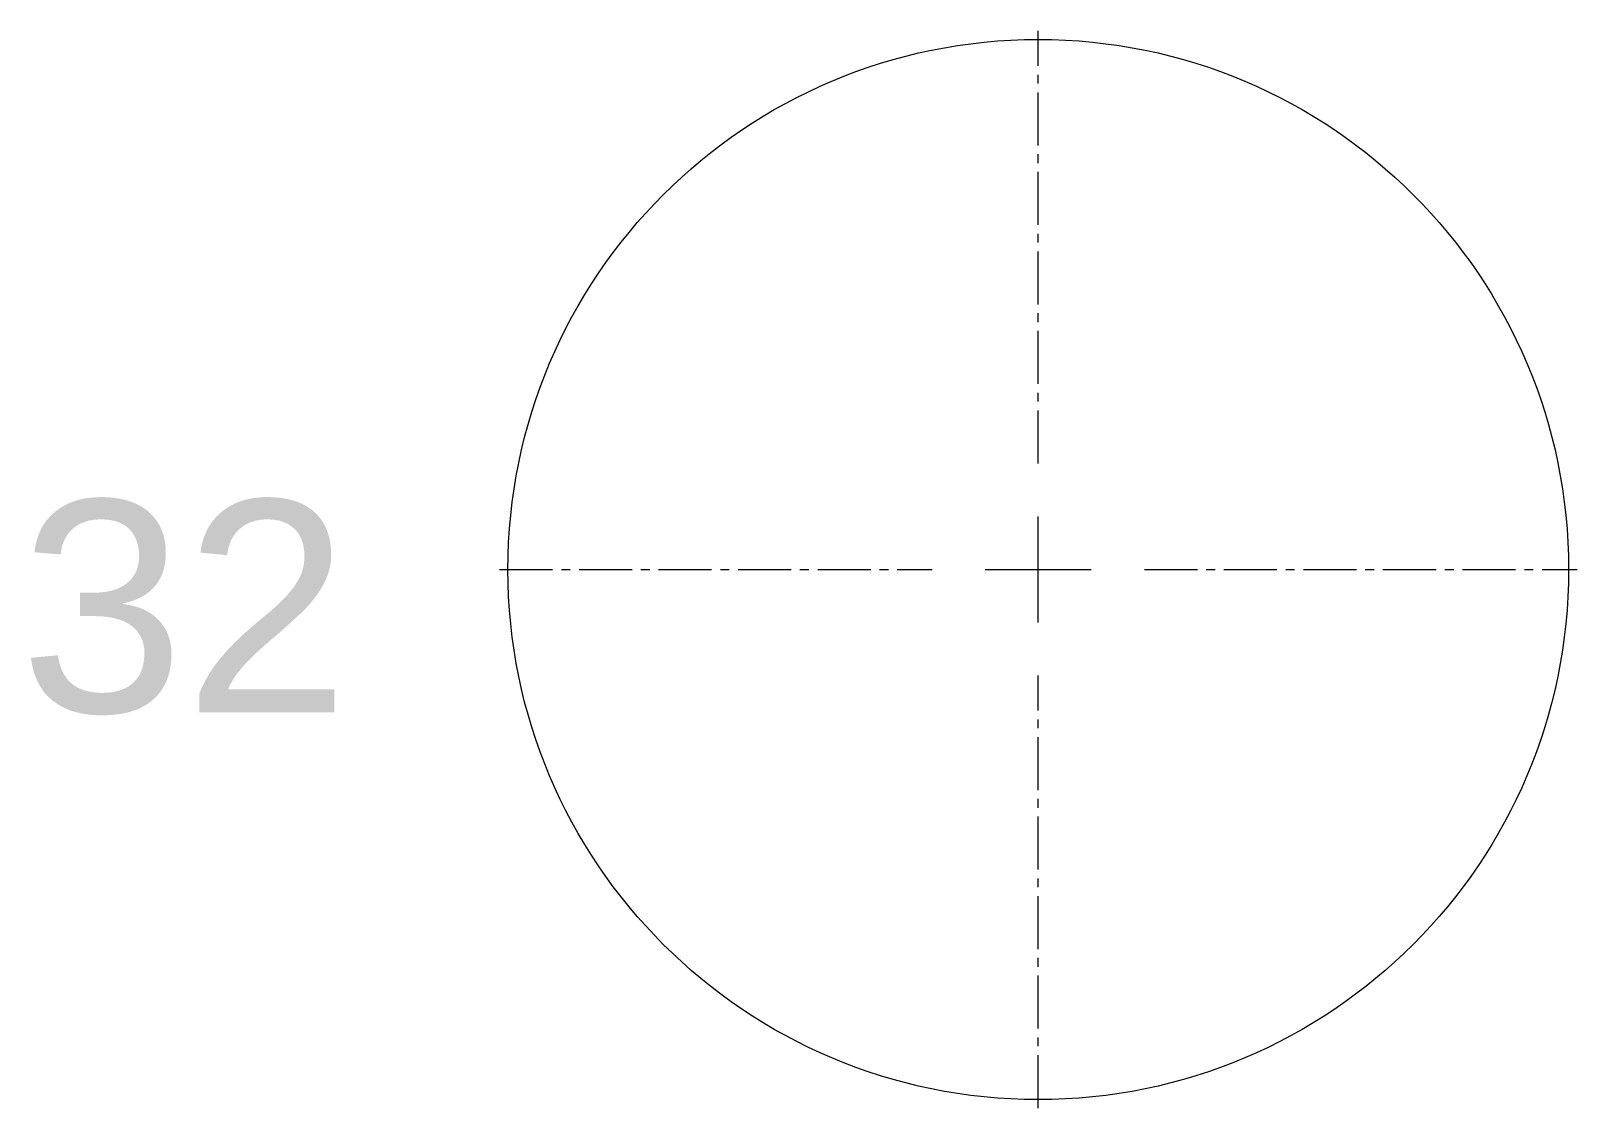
# Model space of a CAD drawing. Header units: inches. Extents: x 354 to 375.9, y 178.5 to 193.8.
import ezdxf
from ezdxf.enums import TextEntityAlignment as Align

# ---------------------------------------------------------------- set-up
doc = ezdxf.new("R2010")
doc.units = ezdxf.units.IN
doc.header["$MEASUREMENT"] = 0
doc.linetypes.add('CENTER2', pattern=[1.125, 0.75, -0.125, 0.125, -0.125])
doc.layers.get('0').update_dxf_attribs({"color": 1, "lineweight": 9})
doc.layers.add('E102-2nd-floor-electrical', color=7, linetype='Continuous', lineweight=9)
doc.styles.add('Reg', font='Arial.ttf', dxfattribs={"height": 3})

# ---------------------------------------------------------------- blocks, each defined once
blk = doc.blocks.new('*U1')
at = {"layer": 'E102-2nd-floor-electrical', "color": 0, "linetype": 'CENTER2', "transparency": 16777216}
for p, q in [((0, 1.5), (0, 7.62)), ((-7.62, 0), (-1.5, 0)), ((1.5, 0), (7.62, 0)), ((0, -7.62), (0, -1.5))]:
    blk.add_line(p, q, dxfattribs=at)
at = {"layer": 'E102-2nd-floor-electrical', "color": 0, "linetype": 'Continuous', "transparency": 16777216}
for p, q in [((0, -0.75), (0, 0.75)), ((-0.75, 0), (0.75, 0))]:
    blk.add_line(p, q, dxfattribs=at)
blk = doc.blocks.new('duplex')
at = {"style": 'Reg'}
blk.add_attdef('ID', text='', height=3, dxfattribs=at).set_placement((292.549, 61.462), align=Align.MIDDLE_CENTER)

msp = doc.modelspace()

# ---------------------------------------------------------------- linework, layer by layer
at = {"layer": 'E102-2nd-floor-electrical'}
msp.add_circle((368.269, 186.167, 13.663), 7.5, dxfattribs=at)

# ---------------------------------------------------------------- block references
at = {"layer": 'E102-2nd-floor-electrical', "linetype": 'CENTER2'}
msp.add_blockref('*U1', (368.269, 186.167, 13.663), dxfattribs=at)
at = {"layer": 'E102-2nd-floor-electrical'}
msp.add_blockref('duplex', (63.645, 124.185, 13.663), dxfattribs=at).add_auto_attribs({'ID': '32'})

doc.saveas('drawing.dxf')
